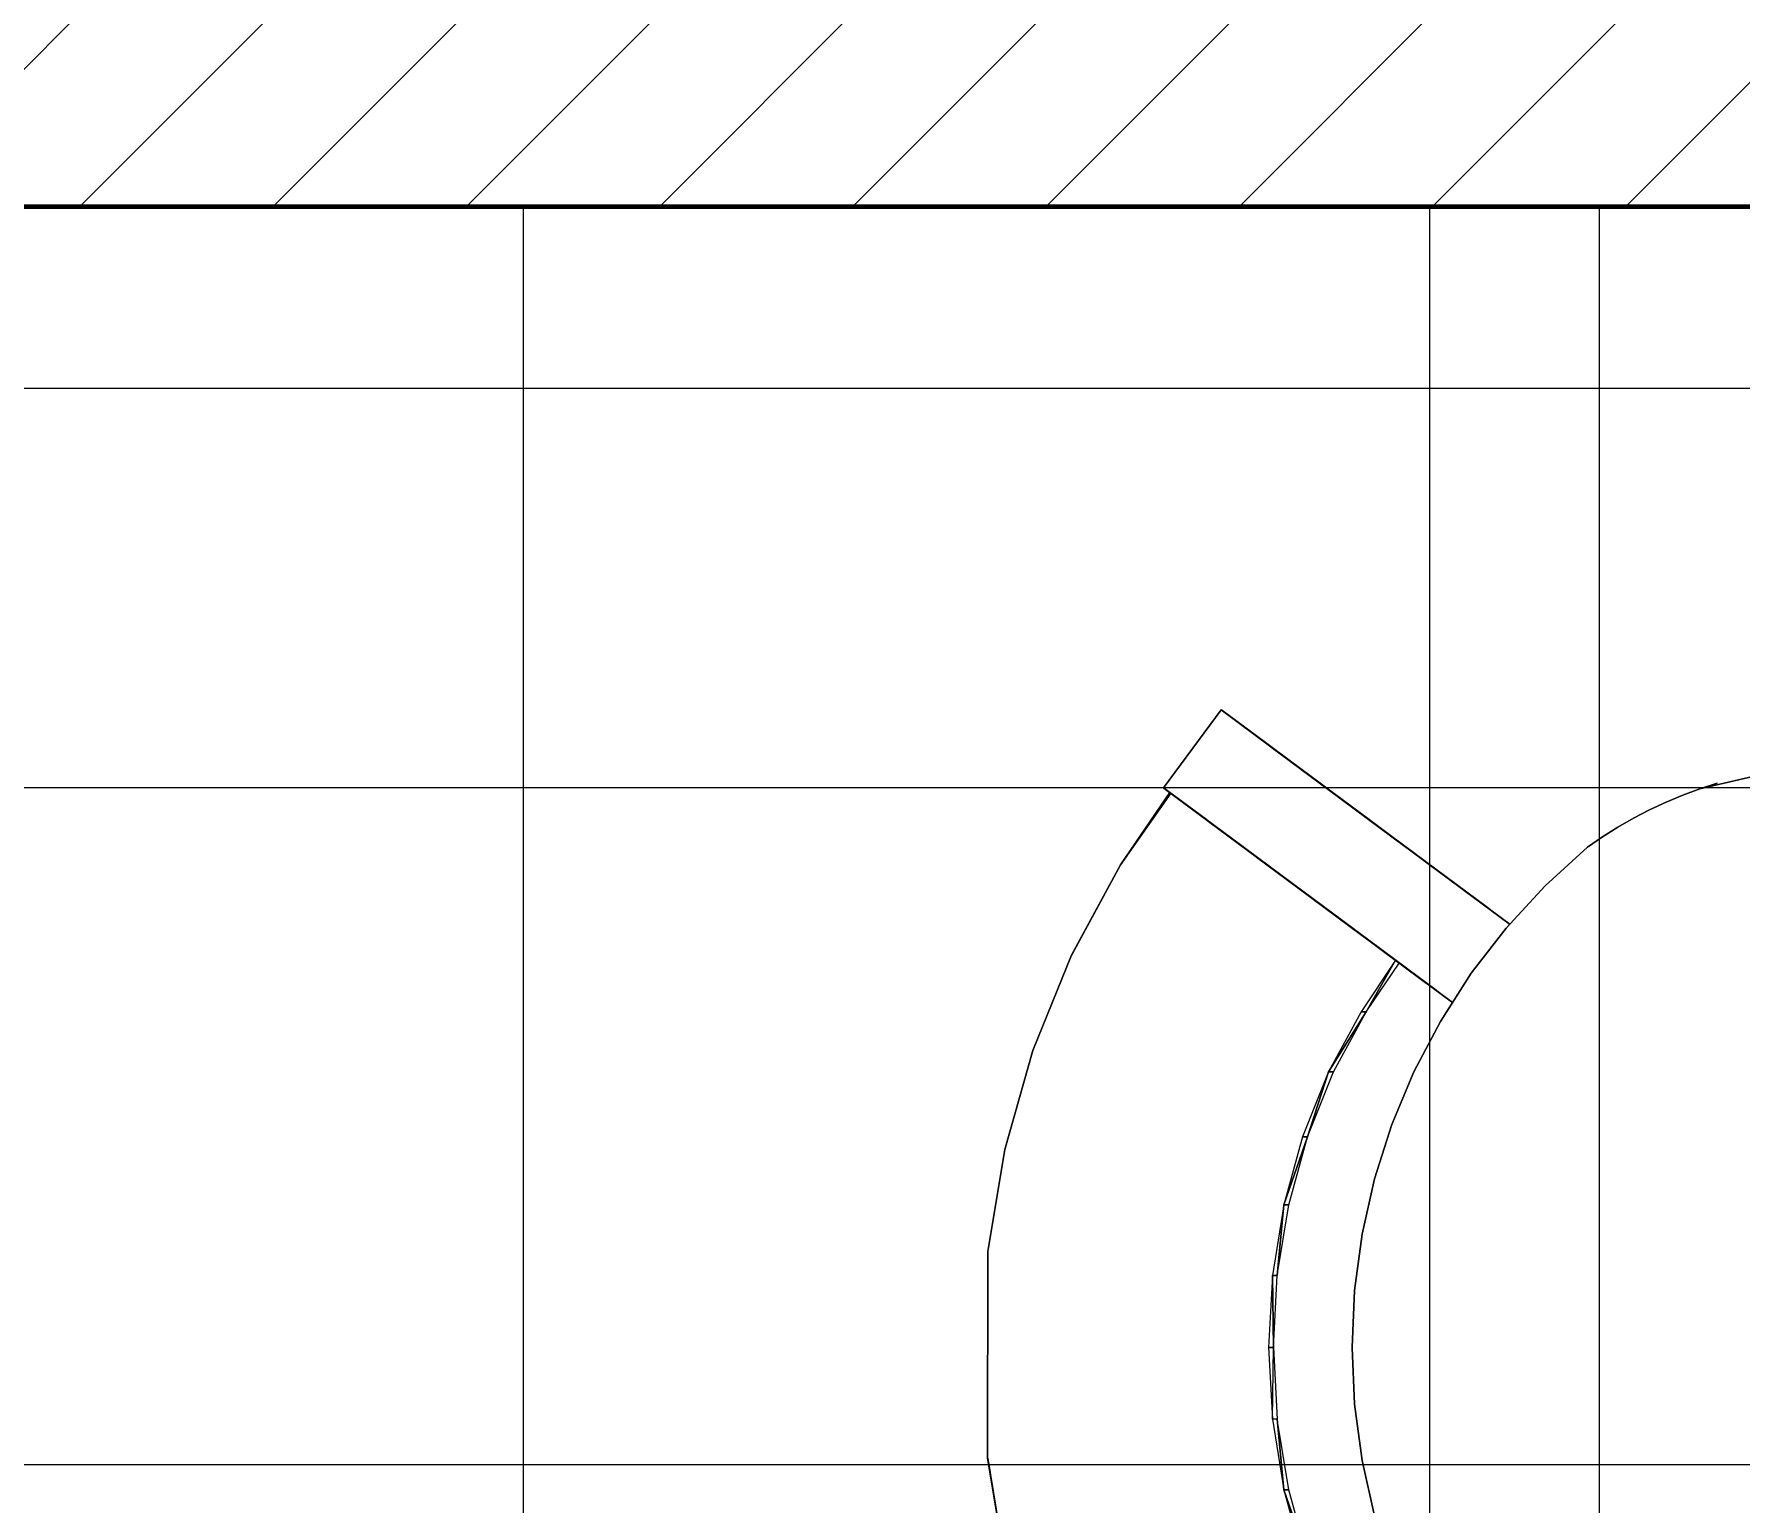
# Model space of a CAD drawing. Extents: x -566 to 72611, y -487 to 32334.
# Drawn here: x 449.85 to 469.67, y 154.69 to 171.75 of the extents above; entities that cross this region are included whole.
import ezdxf

# ---------------------------------------------------------------- set-up
doc = ezdxf.new("R2010")
doc.units = 0
doc.header["$LTSCALE"] = 0.5
doc.header["$MEASUREMENT"] = 0
doc.layers.get('0').update_dxf_attribs({"color": 20, "linetype": 'CONTINUOUS'})
doc.layers.get('DEFPOINTS').update_dxf_attribs({"linetype": 'CONTINUOUS', "lineweight": 5})
for name, color, linetype, lineweight in [('Annotations', 40, 'CONTINUOUS', 5), ('ceilling', 141, 'CONTINUOUS', 18), ('hatch', 253, 'CONTINUOUS', 5), ('walls', 191, 'CONTINUOUS', 60)]:
    doc.layers.add(name, color=color, linetype=linetype, lineweight=lineweight)
doc.layers.add('floor', color=7, linetype='CONTINUOUS', lineweight=5, true_color=0xcfcfcf)
doc.layers.add('layout', color=7, linetype='CONTINUOUS', lineweight=5, true_color=0xcfcfcf)
doc.styles.get("Standard").update_dxf_attribs({"font": 'arial.ttf'})
doc.dimstyles.new('Arch96', dxfattribs={"dimscale": 96, "dimtxt": 0.03125, "dimasz": 0.015625, "dimexe": 0.046875, "dimexo": 0.0625, "dimgap": 0.03125, "dimtad": 1, "dimtoh": 1, "dimdec": 4, "dimzin": 3, "dimdsep": 46, "dimlunit": 4, "dimtxsty": 'Standard', "dimblk": 'DOT', "dimcen": 0, "dimdle": 0.046875, "dimclrd": 256, "dimclre": 256, "dimclrt": 256, "dimaunit": 1, "dimadec": 3, "dimazin": 2, "dimtfac": 1, "dimtdec": 4, "dimtmove": 2, "dimatfit": 3, "dimldrblk": 'ARO14', "dimfxl": 1, "dimfrac": 2, "dimlwd": -1, "dimlwe": -1, "dimarcsym": 0})

# ---------------------------------------------------------------- blocks, each defined once
blk = doc.blocks.new('_Dot')
at = {"color": 0, "linetype": 'ByBlock', "lineweight": -2}
blk.add_line((-0.5, 0), (-1, 0), dxfattribs=at)
at = {"color": 0, "linetype": 'ByBlock', "const_width": 0.5}
blk.add_lwpolyline([(-0.25, 0, 1), (0.25, 0, 1)], format="xyb", close=True, dxfattribs=at)
blk = doc.blocks.new('*D12')
at = {"layer": 'Annotations', "transparency": 16777216}
for p, q in [((327.5, 167.75), (327.5, 149.016)), ((533.5, 167.75), (533.5, 149.016)), ((329, 153.516), (532, 153.516))]:
    blk.add_line(p, q, dxfattribs=at)
at = {"layer": 'DEFPOINTS', "color": 0, "transparency": 16777216}
for p in [(327.5, 173.75), (533.5, 173.75), (533.5, 153.516)]:
    blk.add_point(p, dxfattribs=at)
at = {"layer": 'Annotations', "transparency": 16777216, "xscale": 1.5, "yscale": 1.5, "zscale": 1.5, "rotation": 180}
blk.add_blockref('_Dot', (327.5, 153.516), dxfattribs=at)
at = {"layer": 'Annotations', "transparency": 16777216, "xscale": 1.5, "yscale": 1.5, "zscale": 1.5}
blk.add_blockref('_Dot', (533.5, 153.516), dxfattribs=at)
at = {"layer": 'Annotations', "transparency": 16777216, "insert": (430.5, 158.023), "char_height": 3, "attachment_point": 5}
blk.add_mtext('17\'-2"', dxfattribs=at)
blk = doc.blocks.new('ARO14')
blk.add_line((0, 0), (-1.021, 0))
at = {"const_width": 0.0625}
blk.add_lwpolyline([(-0.77, 0.468), (0, 0), (-0.77, -0.468)], dxfattribs=at)

msp = doc.modelspace()

# ---------------------------------------------------------------- hatches: boundary and pattern name
at = {"layer": 'floor'}
h = msp.add_hatch(dxfattribs=at)
h.set_pattern_fill('ANSI37', color=256, scale=100, angle=45)
h.set_pattern_definition([(90, (243.028, 267.632), (-12.5, 9e-16), []), (180, (243.028, 267.632), (-9e-16, -12.5), [])])
h.paths.add_polyline_path([(253.46925, 349.5), (154.11744, 349.5), (154.11744, 348.5), (101.14781, 348.5), (101.14781, 349.5), (0, 349.5), (0, 344.5), (36, 344.5, -0.33835703), (0, 308.66941), (0, 308.5), (0, 173.75), (253.46925, 173.75)])
h.paths.add_polyline_path([(36, 344.5), (0, 344.5), (0, 308.66941, 0.33835703)], flags=17)
h.paths.add_polyline_path([(253.46925, 173.75), (0, 173.75), (0, 173.74997), (0, 169.75), (253.46925, 169.75)])
h.paths.add_polyline_path([(253.46925, 169.75), (0, 169.75), (0, 149.21137), (36, 149.21137, -0.33835703), (0, 113.38078), (0, 113.21137), (0, 29.94998), (0, -5), (253.46925, -5)])
h.paths.add_polyline_path([(36, 149.21137), (0, 149.21137), (0, 113.38078, 0.33835703)], flags=17)
h.paths.add_polyline_path([(575.25, 169.75), (510, 169.75), (474.75, 169.75), (327.5, 169.75), (285.46925, 169.75), (285.46925, 165.75), (253.46925, 165.75), (253.46925, -5), (263.99725, -5), (263.99725, 95.99051), (287, 95.99051), (287, 97.5), (292, 97.5), (292, -5), (341.25, -5), (341.25, 13.02988), (341.25012, 15.02988), (346.24839, 15.02988, 0.36108524), (374.08728, 41.24999), (346.25012, 41.24999), (346.25012, 42.99999), (341.25, 42.99999), (341.25, 44.99999), (341.25, 97.5), (357.75, 97.5), (405.75, 97.5), (575.25, 97.5)])
at = {"layer": 'hatch'}
h = msp.add_hatch(dxfattribs=at)
h.set_pattern_fill('ANSI31', color=256, scale=0.5, style=0)
h.set_pattern_definition([(45, (0, 0), (-1.122532, 1.122532), [])])
h.paths.add_polyline_path([(474.75, 173.75), (327.5, 173.75), (327.5, 169.75), (474.75, 169.75)])

# ---------------------------------------------------------------- linework, layer by layer
at = {"layer": 'ceilling'}
for p, q in [((466.06343, 169.75), (466.06343, 97.5)), ((0, 163), (575.25, 163)), ((0, 163), (575.25, 163))]:
    msp.add_line(p, q, dxfattribs=at)
at = {"layer": 'layout'}
for points in [[(462.97013, 162.99901, 2.38488), (463.64286, 163.90288, 2.42499), (463.64188, 163.90367, 2.38488)], [(464.46586, 163.29167, 2.16901), (463.71573, 163.84886, 2.16544), (463.64188, 163.90367, 2.38488)], [(464.46586, 163.29167, 2.16901), (463.64188, 163.90367, 2.38488), (464.39371, 163.34526, 2.30389)], [(464.39371, 163.34526, 2.30389), (463.64188, 163.90367, 2.38488), (464.31962, 163.40037, 2.43729)], [(464.31962, 163.40037, 2.43729), (463.64188, 163.90367, 2.38488), (463.64286, 163.90288, 2.42499)], [(464.31962, 163.40037, 2.43729), (463.64286, 163.90288, 2.42499), (463.64762, 163.89946, 2.46473)], [(464.31962, 163.40037, 2.43729), (463.64762, 163.89946, 2.46473), (464.24344, 163.45689, 2.56918)], [(464.24344, 163.45689, 2.56918), (463.64762, 163.89946, 2.46473), (463.65592, 163.89329, 2.50365)], [(464.24344, 163.45689, 2.56918), (463.65592, 163.89329, 2.50365), (463.66776, 163.8845, 2.54131)], [(464.24344, 163.45689, 2.56918), (463.66776, 163.8845, 2.54131), (463.6829, 163.87321, 2.57726)], [(464.24344, 163.45689, 2.56918), (463.6829, 163.87321, 2.57726), (464.22159, 163.47307, 2.60271)], [(464.22159, 163.47307, 2.60271), (463.6829, 163.87321, 2.57726), (463.70133, 163.85948, 2.61108)], [(464.22159, 163.47307, 2.60271), (463.70133, 163.85948, 2.61108), (464.19718, 163.49132, 2.63363)], [(464.19718, 163.49132, 2.63363), (463.70133, 163.85948, 2.61108), (463.72281, 163.84355, 2.64237)], [(464.53605, 163.23955, 2.0327), (463.78714, 163.79576, 1.94498), (463.71573, 163.84886, 2.16544)], [(464.53605, 163.23955, 2.0327), (463.71573, 163.84886, 2.16544), (464.46586, 163.29167, 2.16901)], [(464.19718, 163.49132, 2.63363), (463.72281, 163.84355, 2.64237), (464.1702, 163.51127, 2.66162)], [(464.1702, 163.51127, 2.66162), (463.72281, 163.84355, 2.64237), (463.74698, 163.82561, 2.67079)], [(464.1702, 163.51127, 2.66162), (463.74698, 163.82561, 2.67079), (464.14103, 163.53294, 2.68643)], [(464.14103, 163.53294, 2.68643), (463.74698, 163.82561, 2.67079), (463.77359, 163.80583, 2.696)], [(464.14103, 163.53294, 2.68643), (463.77359, 163.80583, 2.696), (464.11002, 163.55595, 2.70783)], [(464.11002, 163.55595, 2.70783), (463.77359, 163.80583, 2.696), (463.8024, 163.78441, 2.7177)], [(464.67032, 163.13988, 1.75591), (463.85636, 163.74437, 1.72353), (463.78714, 163.79576, 1.94498)], [(464.60428, 163.18895, 1.89498), (463.78714, 163.79576, 1.94498), (464.53605, 163.23955, 2.0327)], [(464.60428, 163.18895, 1.89498), (463.78714, 163.79576, 1.94498), (464.67032, 163.13988, 1.75591)], [(464.11002, 163.55595, 2.70783), (463.8024, 163.78441, 2.7177), (464.07743, 163.58024, 2.72561)], [(464.07743, 163.58024, 2.72561), (463.8024, 163.78441, 2.7177), (463.82071, 163.77086, 2.72839)], [(464.07743, 163.58024, 2.72561), (463.82071, 163.77086, 2.72839), (464.04337, 163.60545, 2.73961)], [(464.04337, 163.60545, 2.73961), (463.82071, 163.77086, 2.72839), (463.86515, 163.73784, 2.74963)], [(464.73441, 163.09227, 1.61552), (463.92337, 163.69462, 1.50111), (463.85636, 163.74437, 1.72353)], [(464.73441, 163.09227, 1.61552), (463.85636, 163.74437, 1.72353), (464.67032, 163.13988, 1.75591)], [(464.04337, 163.60545, 2.73961), (463.86515, 163.73784, 2.74963), (464.00846, 163.63145, 2.74971)], [(464.00846, 163.63145, 2.74971), (463.86515, 163.73784, 2.74963), (463.90079, 163.71135, 2.75575)], [(464.00846, 163.63145, 2.74971), (463.90079, 163.71135, 2.75575), (463.97281, 163.65788, 2.75579)], [(463.97281, 163.65788, 2.75579), (463.90079, 163.71135, 2.75575), (463.9368, 163.68461, 2.75782)], [(464.85624, 163.00181, 1.33096), (463.98795, 163.64665, 1.27777), (463.92337, 163.69462, 1.50111)], [(464.85624, 163.00181, 1.33096), (463.92337, 163.69462, 1.50111), (464.79642, 163.04625, 1.47385)], [(464.79642, 163.04625, 1.47385), (463.92337, 163.69462, 1.50111), (464.73441, 163.09227, 1.61552)], [(464.91398, 162.95891, 1.18688), (464.05033, 163.60032, 1.05353), (463.98795, 163.64665, 1.27777)], [(464.91398, 162.95891, 1.18688), (463.98795, 163.64665, 1.27777), (464.85624, 163.00181, 1.33096)], [(465.02311, 162.87791, 0.89531), (464.11039, 163.55577, 0.82842), (464.05033, 163.60032, 1.05353)], [(465.02311, 162.87791, 0.89531), (464.05033, 163.60032, 1.05353), (464.96964, 162.91759, 1.04165)], [(464.96964, 162.91759, 1.04165), (464.05033, 163.60032, 1.05353), (464.91398, 162.95891, 1.18688)], [(465.08146, 162.83458, 0.65649), (464.168, 163.51292, 0.60249), (464.11039, 163.55577, 0.82842)], [(465.08146, 162.83458, 0.65649), (464.11039, 163.55577, 0.82842), (465.02311, 162.87791, 0.89531)], [(465.13724, 162.79307, 0.41686), (464.22342, 163.47178, 0.37576), (464.168, 163.51292, 0.60249)], [(465.13724, 162.79307, 0.41686), (464.168, 163.51292, 0.60249), (465.08146, 162.83458, 0.65649)], [(465.19046, 162.75358, 0.17754), (464.2764, 163.43236, 0.14825), (464.22342, 163.47178, 0.37576)], [(465.19046, 162.75358, 0.17754), (464.22342, 163.47178, 0.37576), (465.13724, 162.79307, 0.41686)], [(465.23356, 162.72154, -0.02309), (464.32743, 163.39451, -0.08114), (464.2764, 163.43236, 0.14825)], [(465.23356, 162.72154, -0.02309), (464.2764, 163.43236, 0.14825), (465.19046, 162.75358, 0.17754)], [(465.27604, 162.69005, -0.2228), (464.36942, 163.36332, -0.27632), (464.32743, 163.39451, -0.08114)], [(465.27604, 162.69005, -0.2228), (464.32743, 163.39451, -0.08114), (465.23356, 162.72154, -0.02309)], [(465.31791, 162.65898, -0.42267), (464.41117, 163.33238, -0.47283), (464.36942, 163.36332, -0.27632)], [(465.31791, 162.65898, -0.42267), (464.36942, 163.36332, -0.27632), (465.27604, 162.69005, -0.2228)], [(465.35917, 162.62828, -0.62269), (464.45231, 163.3018, -0.66949), (464.41117, 163.33238, -0.47283)], [(465.35917, 162.62828, -0.62269), (464.41117, 163.33238, -0.47283), (465.31791, 162.65898, -0.42267)], [(465.39994, 162.59801, -0.82286), (464.49296, 163.27159, -0.86631), (464.45231, 163.3018, -0.66949)], [(465.39994, 162.59801, -0.82286), (464.45231, 163.3018, -0.66949), (465.35917, 162.62828, -0.62269)], [(465.44022, 162.5681, -1.02319), (464.53312, 163.2418, -1.06327), (464.49296, 163.27159, -0.86631)], [(465.44022, 162.5681, -1.02319), (464.49296, 163.27159, -0.86631), (465.39994, 162.59801, -0.82286)], [(465.47989, 162.53862, -1.22366), (464.57267, 163.21238, -1.26038), (464.53312, 163.2418, -1.06327)], [(465.47989, 162.53862, -1.22366), (464.53312, 163.2418, -1.06327), (465.44022, 162.5681, -1.02319)], [(465.51908, 162.50957, -1.42427), (464.61173, 163.18339, -1.45764), (464.57267, 163.21238, -1.26038)], [(465.51908, 162.50957, -1.42427), (464.57267, 163.21238, -1.26038), (465.47989, 162.53862, -1.22366)], [(464.57511, 163.21061, -26.95963), (465.53202, 162.49992, -26.61253), (465.45231, 162.55913, -27.14108)], [(465.53202, 162.49992, -26.61253), (464.57511, 163.21061, -26.95963), (464.65494, 163.15129, -26.42996)], [(465.55765, 162.48088, -1.62504), (464.6503, 163.15477, -1.65504), (464.61173, 163.18339, -1.45764)], [(465.55765, 162.48088, -1.62504), (464.61173, 163.18339, -1.45764), (465.51908, 162.50957, -1.42427)], [(465.59574, 162.45262, -1.82594), (464.68827, 163.12651, -1.85258), (464.6503, 163.15477, -1.65504)], [(465.59574, 162.45262, -1.82594), (464.6503, 163.15477, -1.65504), (465.55765, 162.48088, -1.62504)], [(465.53202, 162.49992, -26.61253), (464.65494, 163.15129, -26.42996), (465.61271, 162.43999, -26.08474)], [(465.61271, 162.43999, -26.08474), (464.65494, 163.15129, -26.42996), (464.736, 163.09111, -25.89992)], [(465.63321, 162.42473, -2.02698), (464.72574, 163.09874, -2.05026), (464.68827, 163.12651, -1.85258)], [(465.63321, 162.42473, -2.02698), (464.68827, 163.12651, -1.85258), (465.59574, 162.45262, -1.82594)], [(470.23124, 163.22496, -9.65101), (469.20267, 162.98741, -10.77782), (469.20267, 162.98741, -9.65101)], [(462.47281, 162.10374, 2.31281), (463.04642, 162.94231, 2.66965), (463.05504, 162.9359, 2.6423)], [(463.04386, 162.94426, 2.16544), (463.7941, 162.38707, 2.16901), (462.97013, 162.99901, 2.38488)], [(462.97013, 162.99901, 2.38488), (463.7941, 162.38707, 2.16901), (463.72196, 162.44066, 2.30389)], [(462.97013, 162.99901, 2.38488), (463.72196, 162.44066, 2.30389), (463.64774, 162.49571, 2.43729)], [(462.97013, 162.99901, 2.38488), (463.64774, 162.49571, 2.43729), (462.9711, 162.99827, 2.42499)], [(462.9711, 162.99827, 2.42499), (463.64774, 162.49571, 2.43729), (462.97574, 162.99479, 2.46473)], [(462.97574, 162.99479, 2.46473), (463.64774, 162.49571, 2.43729), (463.57169, 162.55223, 2.56918)], [(462.97574, 162.99479, 2.46473), (463.57169, 162.55223, 2.56918), (462.98404, 162.98863, 2.50365)], [(462.98404, 162.98863, 2.50365), (463.57169, 162.55223, 2.56918), (462.99588, 162.97984, 2.54131)], [(462.99588, 162.97984, 2.54131), (463.57169, 162.55223, 2.56918), (463.01102, 162.96855, 2.57726)], [(463.01102, 162.96855, 2.57726), (463.57169, 162.55223, 2.56918), (463.54984, 162.56846, 2.60271)], [(463.01102, 162.96855, 2.57726), (463.54984, 162.56846, 2.60271), (463.02945, 162.95488, 2.61108)], [(463.02945, 162.95488, 2.61108), (463.54984, 162.56846, 2.60271), (463.5253, 162.58665, 2.63363)], [(463.02945, 162.95488, 2.61108), (463.5253, 162.58665, 2.63363), (463.05094, 162.93895, 2.64237)], [(463.11539, 162.89116, 1.94498), (463.86429, 162.33494, 2.0327), (463.04386, 162.94426, 2.16544)], [(463.04386, 162.94426, 2.16544), (463.86429, 162.33494, 2.0327), (463.7941, 162.38707, 2.16901)], [(463.05094, 162.93895, 2.64237), (463.5253, 162.58665, 2.63363), (463.49833, 162.60667, 2.66162)], [(463.05094, 162.93895, 2.64237), (463.49833, 162.60667, 2.66162), (463.07511, 162.921, 2.67079)], [(463.07511, 162.921, 2.67079), (463.49833, 162.60667, 2.66162), (463.46927, 162.62828, 2.68643)], [(463.07511, 162.921, 2.67079), (463.46927, 162.62828, 2.68643), (463.10184, 162.90117, 2.696)], [(463.10184, 162.90117, 2.696), (463.46927, 162.62828, 2.68643), (463.43815, 162.65135, 2.70783)], [(463.10184, 162.90117, 2.696), (463.43815, 162.65135, 2.70783), (463.13065, 162.8798, 2.7177)], [(465.6702, 162.39732, -2.22778), (464.76261, 163.07127, -2.24808), (464.72574, 163.09874, -2.05026)], [(465.6702, 162.39732, -2.22778), (464.72574, 163.09874, -2.05026), (465.63321, 162.42473, -2.02698)], [(465.61271, 162.43999, -26.08474), (464.736, 163.09111, -25.89992), (465.69437, 162.37938, -25.55716)], [(465.69437, 162.37938, -25.55716), (464.736, 163.09111, -25.89992), (464.81791, 163.03026, -25.37009)], [(465.6702, 162.39732, -2.22778), (464.79911, 163.04423, -2.44646), (464.76261, 163.07127, -2.24808)], [(465.86429, 162.25322, -3.29163), (464.99308, 162.90019, -3.50951), (464.79911, 163.04423, -2.44646)], [(465.86429, 162.25322, -3.29163), (464.79911, 163.04423, -2.44646), (465.6702, 162.39732, -2.22778)], [(465.55948, 162.47954, -6.61466), (464.79911, 163.04423, -2.44646), (464.99308, 162.90019, -3.50951)], [(465.69437, 162.37938, -25.55716), (464.81791, 163.03026, -25.37009), (465.77689, 162.31804, -25.02979)], [(465.77689, 162.31804, -25.02979), (464.81791, 163.03026, -25.37009), (464.90091, 162.96861, -24.84047)], [(465.77689, 162.31804, -25.02979), (464.90091, 162.96861, -24.84047), (465.86051, 162.2559, -24.50262)], [(465.86051, 162.2559, -24.50262), (464.90091, 162.96861, -24.84047), (464.9849, 162.90629, -24.31106)], [(465.86051, 162.2559, -24.50262), (464.9849, 162.90629, -24.31106), (465.9451, 162.1931, -23.97568)], [(465.9451, 162.1931, -23.97568), (464.9849, 162.90629, -24.31106), (465.06986, 162.84318, -23.78187)], [(468.80973, 162.83299, -10.77782), (469.00455, 162.91429, -9.65101), (469.00455, 162.91429, -10.77782)], [(469.00455, 162.91429, -9.65101), (468.80973, 162.83299, -10.77782), (468.80973, 162.83299, -9.65101)], [(469.00455, 162.91429, -10.77782), (469.20267, 162.98741, -9.65101), (469.20267, 162.98741, -10.77782)], [(469.20267, 162.98741, -9.65101), (469.00455, 162.91429, -10.77782), (469.00455, 162.91429, -9.65101)], [(469.20267, 162.98741, -10.77782), (469.40384, 163.05211, -9.65101), (469.40384, 163.05211, -10.77782)], [(463.18461, 162.8397, 1.72353), (463.99845, 162.23521, 1.75591), (463.11539, 162.89116, 1.94498)], [(463.11539, 162.89116, 1.94498), (463.99845, 162.23521, 1.75591), (463.93241, 162.28435, 1.89498)], [(463.11539, 162.89116, 1.94498), (463.93241, 162.28435, 1.89498), (463.86429, 162.33494, 2.0327)], [(463.13065, 162.8798, 2.7177), (463.43815, 162.65135, 2.70783), (463.40555, 162.67558, 2.72561)], [(463.13065, 162.8798, 2.7177), (463.40555, 162.67558, 2.72561), (463.14884, 162.86625, 2.72839)], [(463.14884, 162.86625, 2.72839), (463.40555, 162.67558, 2.72561), (463.37162, 162.70085, 2.73961)], [(463.14884, 162.86625, 2.72839), (463.37162, 162.70085, 2.73961), (463.19339, 162.83317, 2.74963)], [(463.19339, 162.83317, 2.74963), (463.16129, 162.85704, 2.73565), (463.14884, 162.86625, 2.72839)], [(463.2515, 162.79002, 1.50111), (464.06254, 162.18767, 1.61552), (463.18461, 162.8397, 1.72353)], [(463.18461, 162.8397, 1.72353), (464.06254, 162.18767, 1.61552), (463.99845, 162.23521, 1.75591)], [(463.19339, 162.83317, 2.74963), (463.37162, 162.70085, 2.73961), (463.33658, 162.72679, 2.74971)], [(463.19339, 162.83317, 2.74963), (463.33658, 162.72679, 2.74971), (463.22904, 162.80668, 2.75575)], [(463.22904, 162.80668, 2.75575), (463.33658, 162.72679, 2.74971), (463.30094, 162.75328, 2.75579)], [(463.22904, 162.80668, 2.75575), (463.30094, 162.75328, 2.75579), (463.26493, 162.78001, 2.75782)], [(463.3162, 162.74199, 1.27777), (464.18436, 162.09715, 1.33096), (463.2515, 162.79002, 1.50111)], [(463.2515, 162.79002, 1.50111), (464.18436, 162.09715, 1.33096), (464.12455, 162.14165, 1.47385)], [(463.2515, 162.79002, 1.50111), (464.12455, 162.14165, 1.47385), (464.06254, 162.18767, 1.61552)], [(463.37845, 162.69572, 1.05353), (464.2421, 162.0543, 1.18688), (463.3162, 162.74199, 1.27777)], [(463.3162, 162.74199, 1.27777), (464.2421, 162.0543, 1.18688), (464.18436, 162.09715, 1.33096)], [(466.43387, 161.83012, -6.41464), (465.55948, 162.47954, -6.61466), (464.99308, 162.90019, -3.50951)], [(466.43387, 161.83012, -6.41464), (464.99308, 162.90019, -3.50951), (465.86429, 162.25322, -3.29163)], [(465.9451, 162.1931, -23.97568), (465.06986, 162.84318, -23.78187), (466.03067, 162.12956, -23.44896)], [(466.03067, 162.12956, -23.44896), (465.06986, 162.84318, -23.78187), (465.1558, 162.77934, -23.2529)], [(466.03067, 162.12956, -23.44896), (465.1558, 162.77934, -23.2529), (466.11734, 162.06523, -22.92245)], [(466.11734, 162.06523, -22.92245), (465.1558, 162.77934, -23.2529), (465.24271, 162.71477, -22.72415)], [(466.11734, 162.06523, -22.92245), (465.24271, 162.71477, -22.72415), (466.20487, 162.00023, -22.39617)], [(466.20487, 162.00023, -22.39617), (465.24271, 162.71477, -22.72415), (465.3306, 162.64946, -22.19563)], [(468.4318, 162.64616, -10.77782), (468.61869, 162.74351, -9.65101), (468.61869, 162.74351, -10.77782)], [(468.61869, 162.74351, -9.65101), (468.4318, 162.64616, -10.77782), (468.4318, 162.64616, -9.65101)], [(468.61869, 162.74351, -10.77782), (468.80973, 162.83299, -9.65101), (468.80973, 162.83299, -10.77782)], [(468.80973, 162.83299, -9.65101), (468.61869, 162.74351, -10.77782), (468.61869, 162.74351, -9.65101)], [(463.43851, 162.65111, 0.82842), (464.35123, 161.97325, 0.89531), (463.37845, 162.69572, 1.05353)], [(463.37845, 162.69572, 1.05353), (464.35123, 161.97325, 0.89531), (464.29776, 162.01298, 1.04165)], [(463.37845, 162.69572, 1.05353), (464.29776, 162.01298, 1.04165), (464.2421, 162.0543, 1.18688)], [(463.49625, 162.60826, 0.60249), (464.40958, 161.92998, 0.65649), (463.43851, 162.65111, 0.82842)], [(463.43851, 162.65111, 0.82842), (464.40958, 161.92998, 0.65649), (464.35123, 161.97325, 0.89531)], [(463.55155, 162.56712, 0.37576), (464.46549, 161.88847, 0.41686), (463.49625, 162.60826, 0.60249)], [(463.49625, 162.60826, 0.60249), (464.46549, 161.88847, 0.41686), (464.40958, 161.92998, 0.65649)], [(463.60465, 162.52775, 0.14825), (464.51859, 161.84898, 0.17754), (463.55155, 162.56712, 0.37576)], [(463.55155, 162.56712, 0.37576), (464.51859, 161.84898, 0.17754), (464.46549, 161.88847, 0.41686)], [(463.65555, 162.48991, -0.08114), (464.5618, 161.81694, -0.02309), (463.60465, 162.52775, 0.14825)], [(463.60465, 162.52775, 0.14825), (464.5618, 161.81694, -0.02309), (464.51859, 161.84898, 0.17754)], [(466.20487, 162.00023, -22.39617), (465.3306, 162.64946, -22.19563), (466.29337, 161.93449, -21.87011)], [(466.29337, 161.93449, -21.87011), (465.3306, 162.64946, -22.19563), (465.41959, 162.58348, -21.66733)], [(466.29337, 161.93449, -21.87011), (465.41959, 162.58348, -21.66733), (466.38285, 161.86802, -21.34428)], [(466.38285, 161.86802, -21.34428), (465.41959, 162.58348, -21.66733), (465.50943, 162.51671, -21.13926)], [(466.38285, 161.86802, -21.34428), (465.50943, 162.51671, -21.13926), (466.47367, 161.80058, -20.81688)], [(466.47367, 161.80058, -20.81688), (465.50943, 162.51671, -21.13926), (465.60001, 162.44945, -20.61338)], [(468.07145, 162.42833, -10.77782), (468.24918, 162.541, -9.65101), (468.24918, 162.541, -10.77782)], [(468.24918, 162.541, -9.65101), (468.07145, 162.42833, -10.77782), (468.07145, 162.42833, -9.65101)], [(468.24918, 162.541, -10.77782), (468.4318, 162.64616, -9.65101), (468.4318, 162.64616, -10.77782)], [(468.4318, 162.64616, -9.65101), (468.24918, 162.541, -10.77782), (468.24918, 162.541, -9.65101)], [(463.69754, 162.45872, -0.27633), (464.60416, 161.78544, -0.2228), (463.65555, 162.48991, -0.08114)], [(463.65555, 162.48991, -0.08114), (464.60416, 161.78544, -0.2228), (464.5618, 161.81694, -0.02309)], [(463.73929, 162.42772, -0.47283), (464.64603, 161.75432, -0.42267), (463.69754, 162.45872, -0.27633)], [(463.69754, 162.45872, -0.27633), (464.64603, 161.75432, -0.42267), (464.60416, 161.78544, -0.2228)], [(463.78043, 162.39714, -0.66949), (464.68729, 161.72368, -0.62269), (463.73929, 162.42772, -0.47283)], [(463.73929, 162.42772, -0.47283), (464.68729, 161.72368, -0.62269), (464.64603, 161.75432, -0.42267)], [(463.8212, 162.36693, -0.86631), (464.72806, 161.69334, -0.82286), (463.78043, 162.39714, -0.66949)], [(463.78043, 162.39714, -0.66949), (464.72806, 161.69334, -0.82286), (464.68729, 161.72368, -0.62269)], [(463.86124, 162.33714, -1.06327), (464.76835, 161.6635, -1.02319), (463.8212, 162.36693, -0.86631)], [(463.8212, 162.36693, -0.86631), (464.76835, 161.6635, -1.02319), (464.72806, 161.69334, -0.82286)], [(463.90091, 162.30772, -1.26038), (464.80802, 161.63402, -1.22366), (463.86124, 162.33714, -1.06327)], [(463.86124, 162.33714, -1.06327), (464.80802, 161.63402, -1.22366), (464.76835, 161.6635, -1.02319)], [(463.93998, 162.27873, -1.45764), (464.8472, 161.6049, -1.42427), (463.90091, 162.30772, -1.26038)], [(463.90091, 162.30772, -1.26038), (464.8472, 161.6049, -1.42427), (464.80802, 161.63402, -1.22366)], [(466.98832, 161.41838, -10.07654), (466.10685, 162.07298, -10.23077), (465.55948, 162.47954, -6.61466)], [(466.98832, 161.41838, -10.07654), (465.55948, 162.47954, -6.61466), (466.43387, 161.83012, -6.41464)], [(466.47367, 161.80058, -20.81688), (465.60001, 162.44945, -20.61338), (466.56656, 161.73167, -20.26315)], [(466.56656, 161.73167, -20.26315), (465.60001, 162.44945, -20.61338), (465.69132, 162.38164, -20.06873)], [(465.6702, 162.39732, -2.22778), (466.43387, 161.83012, -6.41464), (465.86429, 162.25322, -3.29163)], [(466.56656, 161.73167, -20.26315), (465.69132, 162.38164, -20.06873), (466.6536, 161.66691, -19.70628)], [(466.6536, 161.66691, -19.70628), (465.69132, 162.38164, -20.06873), (465.7764, 162.31846, -19.52474)], [(466.6536, 161.66691, -19.70628), (465.7764, 162.31846, -19.52474), (466.73478, 161.60667, -19.14817)], [(466.73478, 161.60667, -19.14817), (465.7764, 162.31846, -19.52474), (465.85563, 162.25957, -18.97955)], [(467.40567, 161.85899, -10.77782), (467.89872, 162.30827, -9.65101), (467.89872, 162.30827, -10.77782)], [(467.89872, 162.30827, -9.65101), (467.40567, 161.85899, -10.77782), (467.40567, 161.85899, -9.65101)], [(467.89872, 162.30827, -10.77782), (468.07145, 162.42833, -9.65101), (468.07145, 162.42833, -10.77782)], [(468.07145, 162.42833, -9.65101), (467.89872, 162.30827, -10.77782), (467.89872, 162.30827, -9.65101)], [(464.86026, 161.59526, -26.61253), (463.90323, 162.30601, -26.95963), (464.78043, 161.65452, -27.14108)], [(463.90323, 162.30601, -26.95963), (464.86026, 161.59526, -26.61253), (463.98307, 162.24663, -26.42996)], [(463.97843, 162.2501, -1.65504), (464.88578, 161.57628, -1.62504), (463.93998, 162.27873, -1.45764)], [(463.93998, 162.27873, -1.45764), (464.88578, 161.57628, -1.62504), (464.8472, 161.6049, -1.42427)], [(464.01639, 162.22191, -1.85258), (464.92386, 161.54796, -1.82594), (463.97843, 162.2501, -1.65504)], [(463.97843, 162.2501, -1.65504), (464.92386, 161.54796, -1.82594), (464.88578, 161.57628, -1.62504)], [(463.98307, 162.24663, -26.42996), (464.86026, 161.59526, -26.61253), (464.94083, 161.53538, -26.08474)], [(463.98307, 162.24663, -26.42996), (464.94083, 161.53538, -26.08474), (464.06412, 162.18651, -25.89992)], [(464.05387, 162.19407, -2.05026), (464.96146, 161.52012, -2.02698), (464.01639, 162.22191, -1.85258)], [(464.01639, 162.22191, -1.85258), (464.96146, 161.52012, -2.02698), (464.92386, 161.54796, -1.82594)], [(464.09086, 162.16667, -2.24808), (464.99833, 161.49272, -2.22778), (464.05387, 162.19407, -2.05026)], [(464.05387, 162.19407, -2.05026), (464.99833, 161.49272, -2.22778), (464.96146, 161.52012, -2.02698)], [(464.06412, 162.18651, -25.89992), (464.94083, 161.53538, -26.08474), (465.0225, 161.47478, -25.55716)], [(464.06412, 162.18651, -25.89992), (465.0225, 161.47478, -25.55716), (464.14615, 162.12559, -25.37009)], [(464.12735, 162.13957, -2.44646), (464.99833, 161.49272, -2.22778), (464.09086, 162.16667, -2.24808)], [(464.3212, 161.99559, -3.50951), (465.19242, 161.34855, -3.29163), (464.12735, 162.13957, -2.44646)], [(464.12735, 162.13957, -2.44646), (465.19242, 161.34855, -3.29163), (464.99833, 161.49272, -2.22778)], [(464.14615, 162.12559, -25.37009), (465.0225, 161.47478, -25.55716), (465.10514, 161.41337, -25.02979)], [(464.14615, 162.12559, -25.37009), (465.10514, 161.41337, -25.02979), (464.22904, 162.06401, -24.84047)], [(466.73478, 161.60667, -19.14817), (465.85563, 162.25957, -18.97955), (466.80997, 161.55082, -18.58891)], [(466.80997, 161.55082, -18.58891), (465.85563, 162.25957, -18.97955), (465.92911, 162.20506, -18.43324)], [(466.80997, 161.55082, -18.58891), (465.92911, 162.20506, -18.43324), (466.87906, 161.49949, -18.0286)], [(466.87906, 161.49949, -18.0286), (465.92911, 162.20506, -18.43324), (465.99662, 162.15489, -17.88588)], [(466.87906, 161.49949, -18.0286), (465.99662, 162.15489, -17.88588), (466.9423, 161.45256, -17.4673)], [(466.9423, 161.45256, -17.4673), (465.99662, 162.15489, -17.88588), (466.05838, 162.10905, -17.33758)], [(466.9423, 161.45256, -17.4673), (466.05838, 162.10905, -17.33758), (466.99942, 161.41014, -16.90514)], [(466.99942, 161.41014, -16.90514), (466.05838, 162.10905, -17.33758), (466.11417, 162.06761, -16.78842)], [(462.47281, 162.10374, 2.31281), (461.90629, 161.05662, 2.22924), (461.90372, 161.05638, 2.26947)], [(464.22904, 162.06401, -24.84047), (465.10514, 161.41337, -25.02979), (465.18876, 161.3513, -24.50262)], [(464.22904, 162.06401, -24.84047), (465.18876, 161.3513, -24.50262), (464.31302, 162.00163, -24.31106)], [(464.31302, 162.00163, -24.31106), (465.18876, 161.3513, -24.50262), (465.27335, 161.2885, -23.97568)], [(464.39798, 161.93852, -23.78187), (465.27335, 161.2885, -23.97568), (464.31302, 162.00163, -24.31106)], [(464.88761, 161.57487, -6.61467), (465.76212, 160.92546, -6.41464), (464.3212, 161.99559, -3.50951)], [(464.3212, 161.99559, -3.50951), (465.76212, 160.92546, -6.41464), (465.19242, 161.34855, -3.29163)], [(464.39798, 161.93852, -23.78187), (465.27335, 161.2885, -23.97568), (465.35892, 161.2249, -23.44895)], [(464.39798, 161.93852, -23.78187), (465.35892, 161.2249, -23.44895), (464.48392, 161.87474, -23.2529)], [(464.48392, 161.87474, -23.2529), (465.35892, 161.2249, -23.44895), (465.44547, 161.16063, -22.92245)], [(464.48392, 161.87474, -23.2529), (465.44547, 161.16063, -22.92245), (464.57084, 161.81016, -22.72415)], [(464.57084, 161.81016, -22.72415), (465.44547, 161.16063, -22.92245), (465.53299, 161.09562, -22.39617)], [(464.57084, 161.81016, -22.72415), (465.53299, 161.09562, -22.39617), (464.65885, 161.74486, -22.19563)], [(464.65885, 161.74486, -22.19563), (465.53299, 161.09562, -22.39617), (465.6215, 161.02983, -21.87011)], [(464.65885, 161.74486, -22.19563), (465.6215, 161.02983, -21.87011), (464.74772, 161.67882, -21.66733)], [(466.95401, 161.36961, -9.65101), (467.40567, 161.85899, -10.77782), (466.95401, 161.36961, -10.77782)], [(467.40567, 161.85899, -10.77782), (466.95401, 161.36961, -9.65101), (467.40567, 161.85899, -9.65101)], [(464.74772, 161.67882, -21.66733), (465.6215, 161.02983, -21.87011), (465.71109, 160.96336, -21.34428)], [(464.74772, 161.67882, -21.66733), (465.71109, 160.96336, -21.34428), (464.83756, 161.61204, -21.13926)], [(464.83756, 161.61204, -21.13926), (465.71109, 160.96336, -21.34428), (465.80192, 160.89592, -20.81688)], [(464.83756, 161.61204, -21.13926), (465.80192, 160.89592, -20.81688), (464.92814, 161.54484, -20.61338)], [(465.43509, 161.16832, -10.23077), (466.31644, 160.51378, -10.07654), (464.88761, 161.57487, -6.61467)], [(464.88761, 161.57487, -6.61467), (466.31644, 160.51378, -10.07654), (465.76212, 160.92546, -6.41464)], [(464.92814, 161.54484, -20.61338), (465.80192, 160.89592, -20.81688), (465.89469, 160.82701, -20.26315)], [(464.92814, 161.54484, -20.61338), (465.89469, 160.82701, -20.26315), (465.01944, 161.47703, -20.06873)], [(465.01944, 161.47703, -20.06873), (465.89469, 160.82701, -20.26315), (465.98185, 160.76231, -19.70628)], [(465.01944, 161.47703, -20.06873), (465.98185, 160.76231, -19.70628), (465.10453, 161.4138, -19.52474)], [(465.10453, 161.4138, -19.52474), (465.98185, 160.76231, -19.70628), (466.0629, 160.70201, -19.14817)], [(465.10453, 161.4138, -19.52474), (466.0629, 160.70201, -19.14817), (465.18387, 161.35496, -18.97955)], [(465.18387, 161.35496, -18.97955), (466.0629, 160.70201, -19.14817), (466.1381, 160.64622, -18.58891)], [(465.18387, 161.35496, -18.97955), (466.1381, 160.64622, -18.58891), (465.25724, 161.3004, -18.43324)], [(466.54728, 160.84385, -9.65101), (466.95401, 161.36961, -10.77782), (466.54728, 160.84385, -10.77782)], [(466.95401, 161.36961, -10.77782), (466.54728, 160.84385, -9.65101), (466.95401, 161.36961, -9.65101)], [(465.25724, 161.3004, -18.43324), (466.1381, 160.64622, -18.58891), (466.20731, 160.59483, -18.02859)], [(465.25724, 161.3004, -18.43324), (466.20731, 160.59483, -18.02859), (465.32486, 161.25023, -17.88588)], [(465.32486, 161.25023, -17.88588), (466.20731, 160.59483, -18.02859), (466.27042, 160.54796, -17.4673)], [(465.32486, 161.25023, -17.88588), (466.27042, 160.54796, -17.4673), (465.38651, 161.20439, -17.33758)], [(465.38651, 161.20439, -17.33758), (466.27042, 160.54796, -17.4673), (466.32755, 160.50554, -16.90514)], [(465.38651, 161.20439, -17.33758), (466.32755, 160.50554, -16.90514), (465.4423, 161.16301, -16.78842)], [(461.45316, 159.94914, 2.23662), (461.90445, 161.05449, 2.30963), (461.90372, 161.05638, 2.26947)], [(465.32425, 160.39824, -7.69168), (465.66629, 160.9966, -21.6072), (465.26676, 160.39824, -6.80212)], [(465.66629, 160.9966, -21.6072), (465.32425, 160.39824, -7.69168), (465.71109, 160.96336, -21.34428)], [(466.18827, 160.28557, -9.65101), (466.54728, 160.84385, -10.77782), (466.18827, 160.28557, -10.77782)], [(466.54728, 160.84385, -10.77782), (466.18827, 160.28557, -9.65101), (466.54728, 160.84385, -9.65101)], [(465.32425, 160.39824, -7.69168), (464.88846, 159.69902, -6.82658), (464.94596, 159.69902, -7.71614)], [(464.88846, 159.69902, -6.82658), (465.32425, 160.39824, -7.69168), (465.26676, 160.39824, -6.80212)], [(465.87992, 159.69896, -9.65101), (466.18827, 160.28557, -10.77782), (465.87992, 159.69896, -10.77782)], [(466.18827, 160.28557, -10.77782), (465.87992, 159.69896, -9.65101), (466.18827, 160.28557, -9.65101)], [(461.45316, 159.94914, 2.23662), (461.12931, 158.79619, 2.17445), (461.12674, 158.79616, 2.21469)], [(464.64505, 158.94688, -7.7356), (464.88846, 159.69902, -6.82658), (464.58756, 158.94688, -6.84605)], [(464.88846, 159.69902, -6.82658), (464.64505, 158.94688, -7.7356), (464.94596, 159.69902, -7.71614)], [(465.62442, 159.08842, -9.65101), (465.87992, 159.69896, -10.77782), (465.62442, 159.08842, -10.77782)], [(465.87992, 159.69896, -10.77782), (465.62442, 159.08842, -9.65101), (465.87992, 159.69896, -9.65101)], [(464.64505, 158.94688, -7.7356), (464.36905, 158.15428, -6.86018), (464.42655, 158.15428, -7.74973)], [(464.36905, 158.15428, -6.86018), (464.64505, 158.94688, -7.7356), (464.58756, 158.94688, -6.84605)], [(465.42362, 158.45851, -9.65101), (465.62442, 159.08842, -10.77782), (465.42362, 158.45851, -10.77782)], [(465.62442, 159.08842, -10.77782), (465.42362, 158.45851, -9.65101), (465.62442, 159.08842, -9.65101)], [(460.92899, 157.61244, 2.20396), (461.12796, 158.79527, 2.25488), (461.12674, 158.79616, 2.21469)], [(465.27921, 157.81398, -9.65101), (465.42362, 158.45851, -10.77782), (465.27921, 157.81398, -10.77782)], [(465.42362, 158.45851, -10.77782), (465.27921, 157.81398, -9.65101), (465.42362, 158.45851, -9.65101)], [(464.29398, 157.33433, -7.75831), (464.36905, 158.15428, -6.86018), (464.23649, 157.33433, -6.86875)], [(464.36905, 158.15428, -6.86018), (464.29398, 157.33433, -7.75831), (464.42655, 158.15428, -7.74973)], [(465.19205, 157.15959, -9.65101), (465.27921, 157.81398, -10.77782), (465.19205, 157.15959, -10.77782)], [(465.27921, 157.81398, -10.77782), (465.19205, 157.15959, -9.65101), (465.27921, 157.81398, -9.65101)], [(460.92862, 155.21473, 2.25669), (460.92899, 157.61244, 2.20396), (460.9274, 155.21397, 2.21651)], [(464.24955, 156.50056, -7.76118), (464.23649, 157.33433, -6.86875), (464.19193, 156.50056, -6.87163)], [(464.23649, 157.33433, -6.86875), (464.24955, 156.50056, -7.76118), (464.29398, 157.33433, -7.75831)], [(465.163, 156.50029, -9.65101), (465.19205, 157.15959, -10.77782), (465.163, 156.50029, -10.77782)], [(465.19205, 157.15959, -10.77782), (465.163, 156.50029, -9.65101), (465.19205, 157.15959, -9.65101)], [(464.23649, 155.66682, -6.86875), (464.24955, 156.50056, -7.76118), (464.19193, 156.50056, -6.87163)], [(464.29398, 155.66682, -7.75831), (464.23649, 155.66682, -6.86875), (464.24955, 156.50056, -7.76118)], [(465.19205, 155.84096, -9.65101), (465.163, 156.50029, -10.77782), (465.19205, 155.84096, -10.77782)], [(465.163, 156.50029, -10.77782), (465.19205, 155.84096, -9.65101), (465.163, 156.50029, -9.65101)], [(465.27921, 155.18657, -9.65101), (465.19205, 155.84096, -10.77782), (465.27921, 155.18657, -10.77782)], [(465.19205, 155.84096, -10.77782), (465.27921, 155.18657, -9.65101), (465.19205, 155.84096, -9.65101)], [(464.36905, 154.84688, -6.86018), (464.29398, 155.66682, -7.75831), (464.23649, 155.66682, -6.86875)], [(464.29398, 155.66682, -7.75831), (464.36905, 154.84688, -6.86018), (464.42655, 154.84688, -7.74973)], [(460.92984, 155.21364, 2.17627), (461.12357, 154.03016, 2.23962), (460.9274, 155.21397, 2.21651)], [(465.42362, 154.54204, -9.65101), (465.27921, 155.18657, -10.77782), (465.42362, 154.54204, -10.77782)], [(465.27921, 155.18657, -10.77782), (465.42362, 154.54204, -9.65101), (465.27921, 155.18657, -9.65101)], [(464.36905, 154.84688, -6.86018), (464.64505, 154.05427, -7.7356), (464.42655, 154.84688, -7.74973)], [(464.64505, 154.05427, -7.7356), (464.36905, 154.84688, -6.86018), (464.58756, 154.05427, -6.84605)]]:
    msp.add_3dface(points, dxfattribs=at)
at = {"layer": 'walls'}
msp.add_line((327.5, 169.75), (474.75, 169.75), dxfattribs=at)

# ---------------------------------------------------------------- dimensions: what is measured, and where the dimension line sits
at = {"layer": 'Annotations'}
dim = msp.add_linear_dim(base=(533.5, 153.51641), p1=(327.5, 173.75), p2=(533.5, 173.75), dimstyle='Arch96', dxfattribs=at)
dim.commit()
dim.dimension.update_dxf_attribs({"geometry": '*D12', "text_midpoint": (430.5, 158.02255)})

doc.saveas('drawing.dxf')
